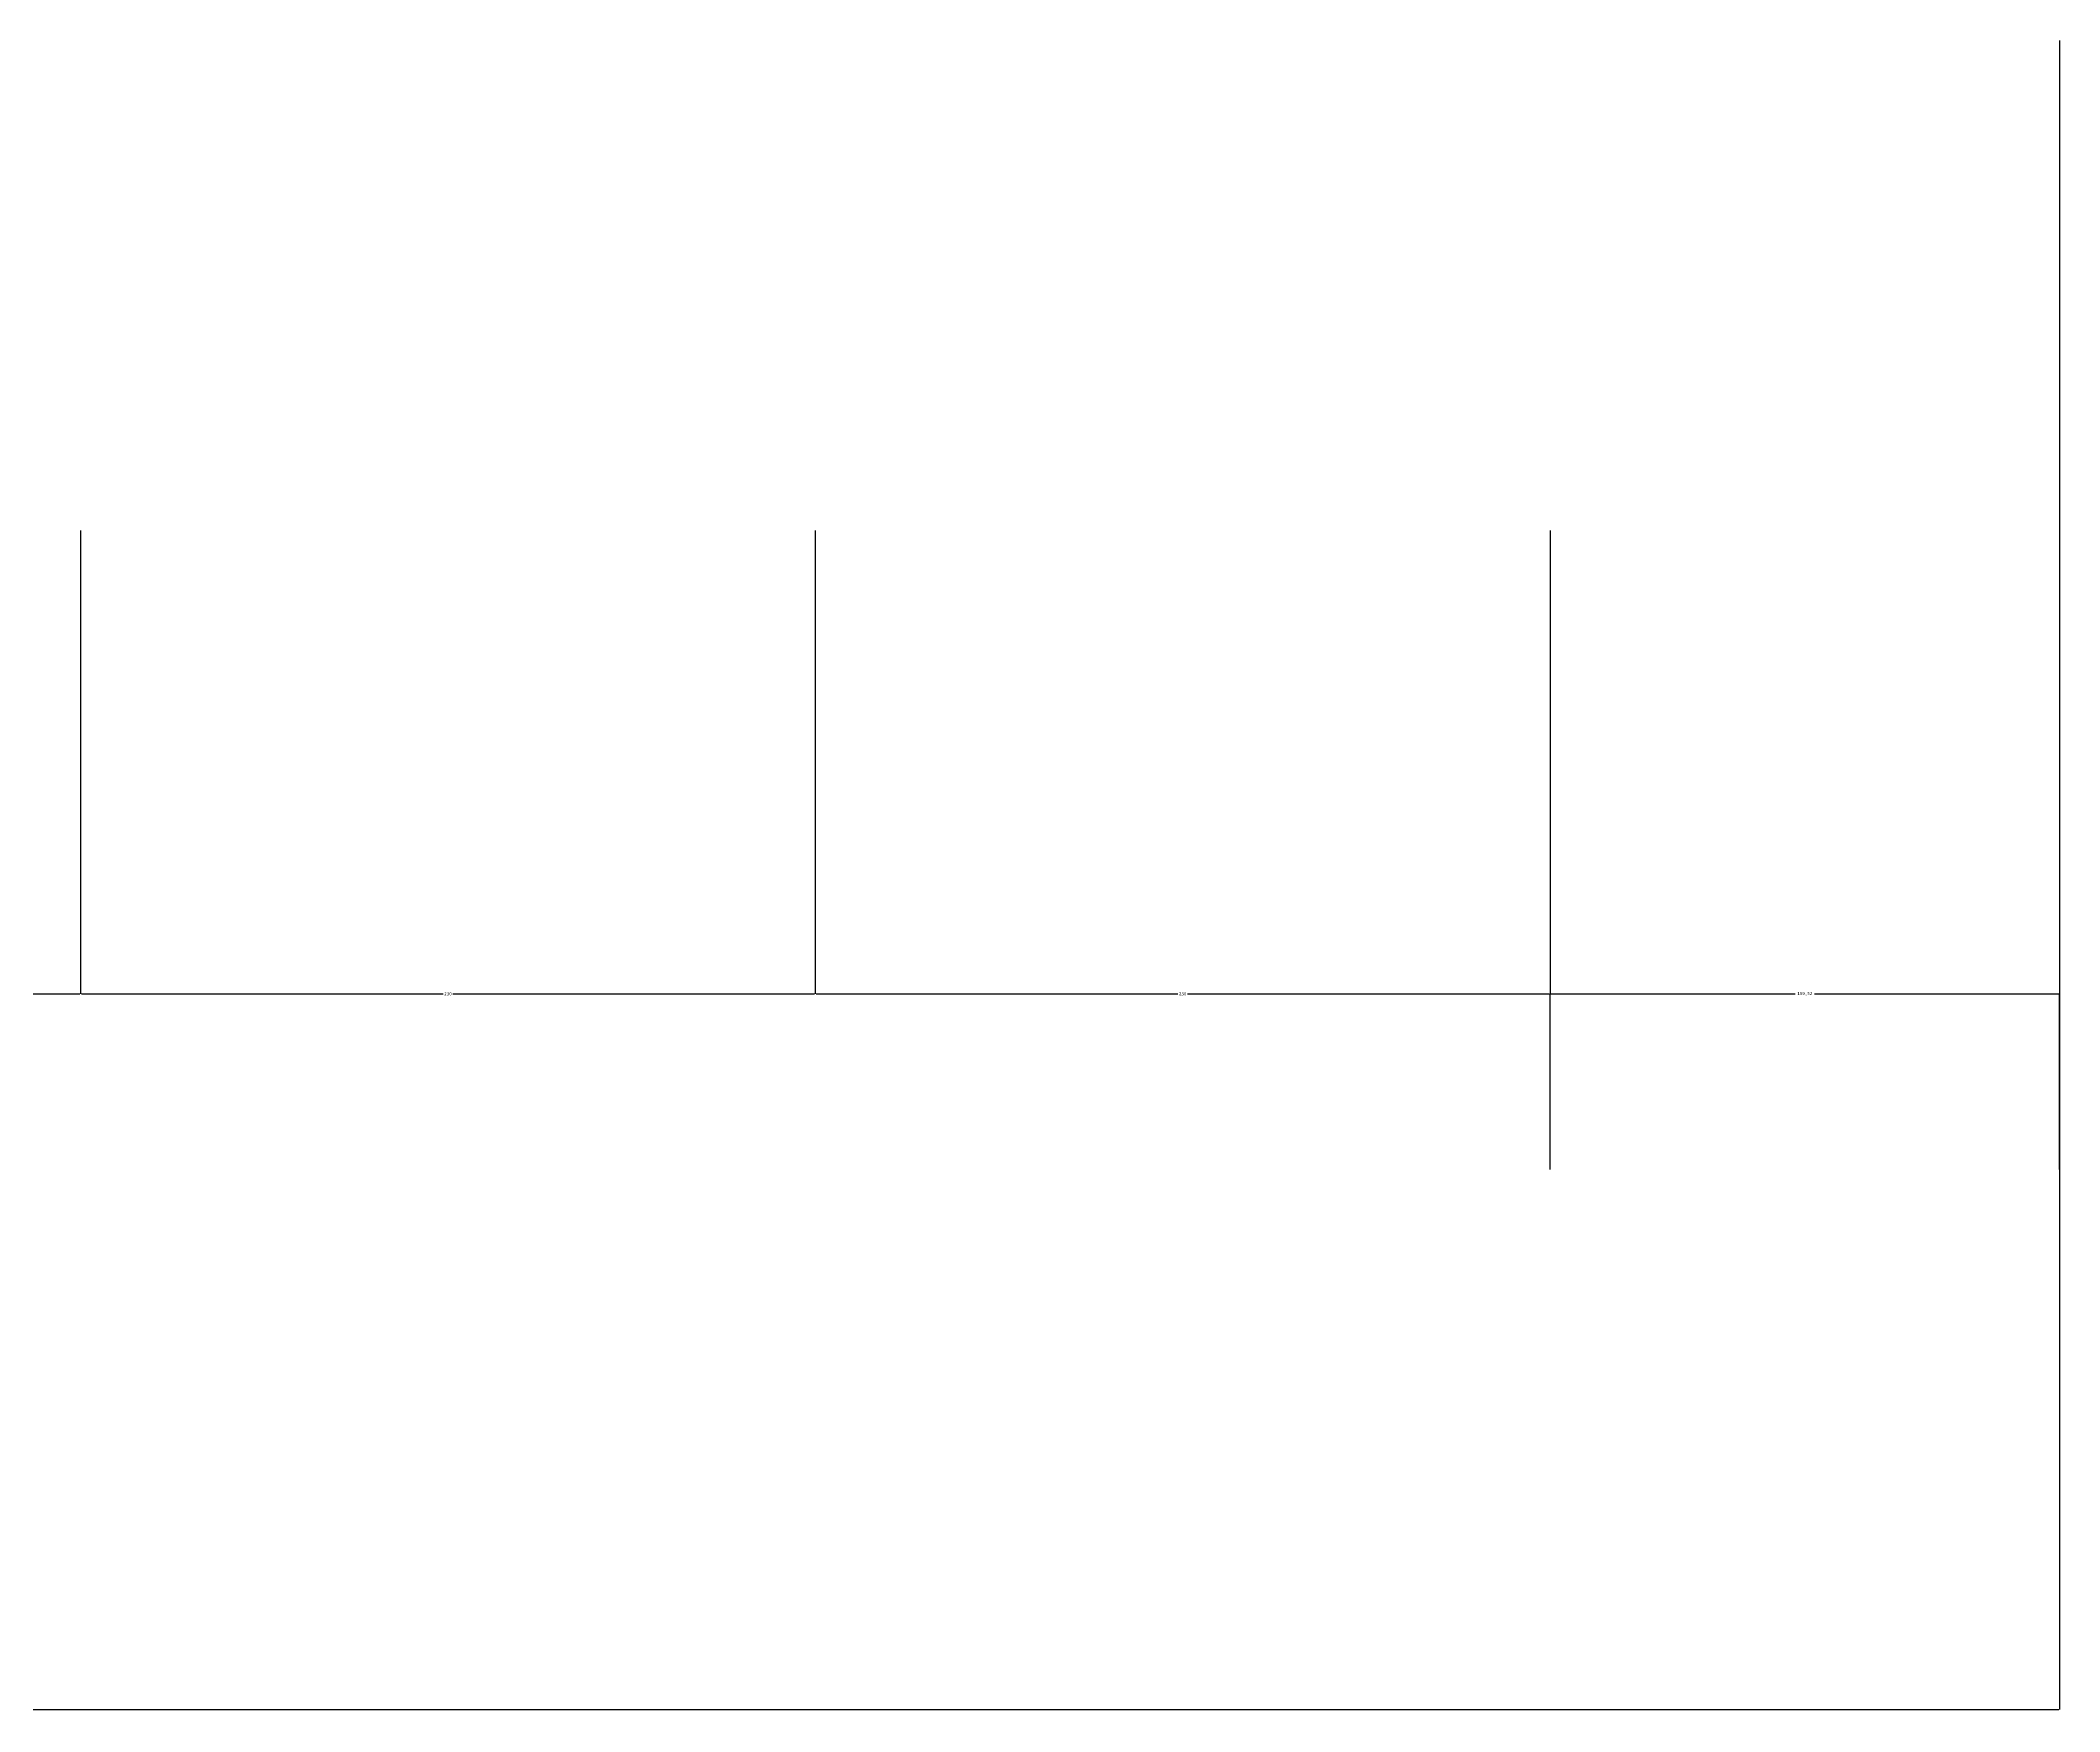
# Model space of a CAD drawing. Header units: metres. Extents: x -31380 to -25221, y 12032 to 17459.
# Drawn here: x -27912 to -27280, y 14991 to 15515 of the extents above; entities that cross this region are included whole.
import ezdxf

# ---------------------------------------------------------------- set-up
doc = ezdxf.new("R2010")
doc.units = ezdxf.units.M
doc.layers.add('DIM', color=3, linetype='Continuous')
doc.dimstyles.get("Standard").update_dxf_attribs({"dimtxt": 2.5, "dimasz": 2.5, "dimexe": 1.25, "dimexo": 0.625, "dimtad": 1, "dimcen": 2.5, "dimazin": 3, "dimtfac": 1, "dimtmove": 0, "dimatfit": 3})

# ---------------------------------------------------------------- blocks, each defined once
blk = doc.blocks.new('*D22')
for p, q in [((-31279.56, 15514.52), (-31279.56, 14992.03)), ((-27279.78, 15514.52), (-27279.78, 14992.03)), ((-31279.31, 14992.03), (-29283.17, 14992.03)), ((-29276.17, 14992.03), (-27280.03, 14992.03))]:
    blk.add_line(p, q)
at = {"layer": 'Defpoints'}
for p in [(-31279.56, 15514.52), (-27279.78, 15514.52), (-31279.56, 14992.03)]:
    blk.add_point(p, dxfattribs=at)
at = {"layer": 'DIM', "insert": (-29279.67, 14992.03), "char_height": 1, "attachment_point": 5}
blk.add_mtext('3999,78', dxfattribs=at)
blk = doc.blocks.new('*D33')
for p, q in [((-27439.3, 15161.08), (-27439.3, 15216.06)), ((-27439.05, 15216.06), (-27362.54, 15216.06)), ((-27356.54, 15216.06), (-27280.03, 15216.06)), ((-27279.78, 15161.08), (-27279.78, 15216.06))]:
    blk.add_line(p, q)
at = {"layer": 'Defpoints'}
for p in [(-27439.3, 15216.06), (-27439.3, 15161.08), (-27279.78, 15161.08)]:
    blk.add_point(p, dxfattribs=at)
at = {"layer": 'DIM', "insert": (-27359.54, 15216.06), "char_height": 1, "attachment_point": 5}
blk.add_mtext('159,52', dxfattribs=at)
blk = doc.blocks.new('*D34')
for p, q in [((-27899.3, 15361.08), (-27899.3, 15216.06)), ((-27669.3, 15361.08), (-27669.3, 15216.06)), ((-27899.05, 15216.06), (-27785.8, 15216.06)), ((-27782.8, 15216.06), (-27669.55, 15216.06))]:
    blk.add_line(p, q)
at = {"layer": 'Defpoints'}
for p in [(-27899.3, 15361.08), (-27669.3, 15361.08), (-27899.3, 15216.06)]:
    blk.add_point(p, dxfattribs=at)
at = {"layer": 'DIM', "insert": (-27784.3, 15216.06), "char_height": 1, "attachment_point": 5}
blk.add_mtext('230', dxfattribs=at)
blk = doc.blocks.new('*D35')
for p, q in [((-27669.3, 15361.08), (-27669.3, 15216.06)), ((-27439.3, 15361.08), (-27439.3, 15216.06)), ((-27669.05, 15216.06), (-27555.8, 15216.06)), ((-27552.8, 15216.06), (-27439.55, 15216.06))]:
    blk.add_line(p, q)
at = {"layer": 'Defpoints'}
for p in [(-27669.3, 15361.08), (-27439.3, 15361.08), (-27669.3, 15216.06)]:
    blk.add_point(p, dxfattribs=at)
at = {"layer": 'DIM', "insert": (-27554.3, 15216.06), "char_height": 1, "attachment_point": 5}
blk.add_mtext('230', dxfattribs=at)
blk = doc.blocks.new('*D36')
for p, q in [((-28129.3, 15361.08), (-28129.3, 15216.06)), ((-27899.3, 15361.08), (-27899.3, 15216.06)), ((-28129.05, 15216.06), (-28015.8, 15216.06)), ((-28012.8, 15216.06), (-27899.55, 15216.06))]:
    blk.add_line(p, q)
at = {"layer": 'Defpoints'}
for p in [(-28129.3, 15361.08), (-27899.3, 15361.08), (-28129.3, 15216.06)]:
    blk.add_point(p, dxfattribs=at)
at = {"layer": 'DIM', "insert": (-28014.3, 15216.06), "char_height": 1, "attachment_point": 5}
blk.add_mtext('230', dxfattribs=at)

msp = doc.modelspace()

# ---------------------------------------------------------------- dimensions: what is measured, and where the dimension line sits
at = {"layer": 'DIM'}
for base, p1, p2, picture, middle in [((-31279.56, 14992.03), (-31279.56, 15514.52), (-27279.78, 15514.52), '*D22', (-29279.67, 14992.03)), ((-28129.3, 15216.06), (-28129.3, 15361.08), (-27899.3, 15361.08), '*D36', (-28014.3, 15216.06)), ((-27899.3, 15216.06), (-27899.3, 15361.08), (-27669.3, 15361.08), '*D34', (-27784.3, 15216.06)), ((-27669.3, 15216.06), (-27669.3, 15361.08), (-27439.3, 15361.08), '*D35', (-27554.3, 15216.06)), ((-27439.3, 15216.06), (-27439.3, 15161.08), (-27279.78, 15161.08), '*D33', (-27359.54, 15216.06))]:
    dim = msp.add_linear_dim(base=base, p1=p1, p2=p2, dimstyle='Standard', dxfattribs=at)
    dim.commit()
    dim.dimension.update_dxf_attribs({"geometry": picture, "text_midpoint": middle})

doc.saveas('drawing.dxf')
